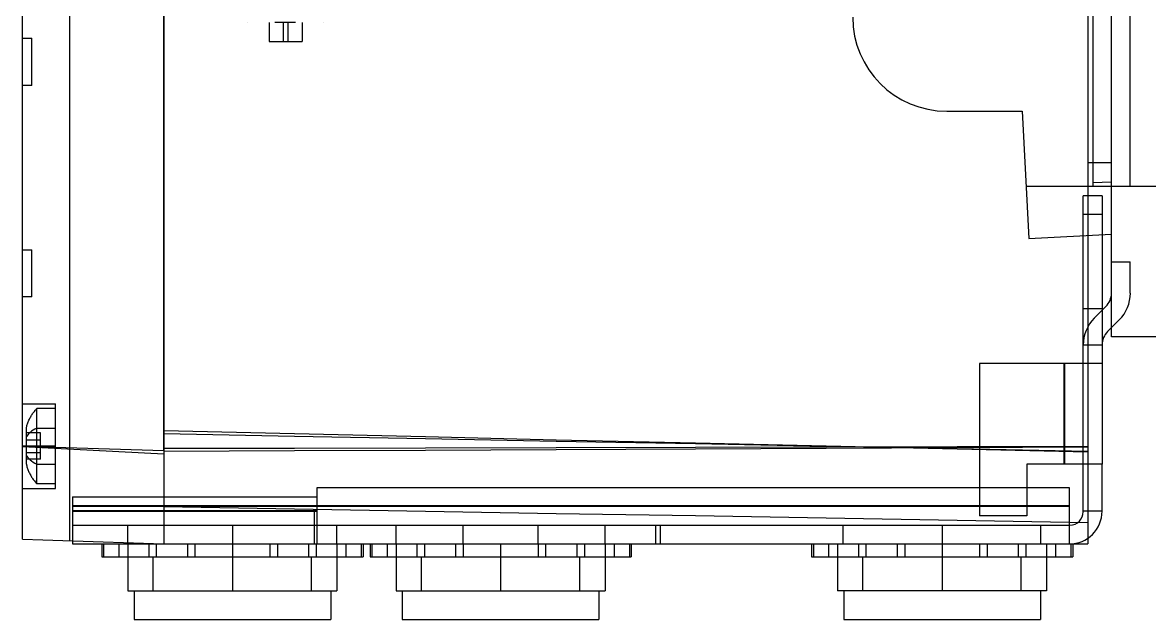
# Model space of a CAD drawing. Extents: x 0 to 203, y 0 to 348.
# Drawn here: x 6.9 to 126.3, y 0 to 63.2 of the extents above; entities that cross this region are included whole.
import ezdxf

# ---------------------------------------------------------------- set-up
doc = ezdxf.new("R2010")
doc.units = 0
doc.layers.add('-15N-THT. THIẾT BỊ ĐÓNG MỞ', color=40, linetype='CONTINUOUS')

# ---------------------------------------------------------------- blocks, each defined once
blk = doc.blocks.new('06 - N - SC VSD CHIẾU HÔNG ATV630U07~55N4')
at = {"layer": '-15N-THT. THIẾT BỊ ĐÓNG MỞ'}
for p, q in [((-78.75, -128.12), (-78.75, 169.81)), ((-83.23, 153.86), (-83.23, -166)), ((-82.73, 153.86), (-82.73, -128.12)), ((-80.74, -144.07), (-80.74, 153.86)), ((-191.09, -24.83), (-191.09, -165.66)), ((-181.12, -156.11), (-181.12, -25.13)), ((-181.12, -25.2), (-181.12, -166)), ((-196.07, -155.63), (-196.07, -28.44)), ((-172.2, -110.75), (-172.2, -110.75)), ((-169.96, -110.75), (-169.96, -112.75)), ((-169.96, -110.75), (-169.96, -110.75)), ((-167.15, -110.75), (-169.35, -110.75)), ((-168.47, -110.75), (-168.47, -112.75)), ((-167.97, -110.75), (-167.97, -112.75)), ((-166.47, -110.75), (-166.47, -110.75)), ((-166.47, -110.75), (-166.47, -112.75)), ((-164.23, -110.75), (-164.23, -110.75)), ((-196.07, -112.42), (-196.07, -112.42)), ((-196.07, -112.42), (-195.08, -112.42)), ((-195.08, -112.42), (-195.08, -112.42)), ((-195.08, -117.41), (-195.08, -112.42)), ((-169.96, -112.75), (-169.96, -112.75)), ((-169.96, -112.75), (-166.47, -112.75)), ((-166.47, -112.75), (-166.47, -112.75)), ((-196.07, -117.41), (-196.07, -117.41)), ((-195.08, -117.41), (-196.07, -117.41)), ((-195.08, -117.41), (-195.08, -117.41)), ((-98.18, -120.15), (-90.21, -120.15)), ((-98.18, -120.15), (-98.18, -120.15)), ((-90.21, -120.15), (-90.21, -120.15)), ((-90.21, -120.15), (-89.5, -133.65)), ((-80.74, -125.63), (-83.23, -125.63)), ((-83.23, -125.63), (-83.23, -125.63)), ((-82.73, -125.63), (-82.73, -125.63)), ((-80.74, -125.63), (-80.74, -125.63)), ((-80.74, -127.65), (-82.73, -127.75)), ((-80.74, -127.65), (-80.74, -127.65)), ((-69.78, -128.12), (-89.79, -128.12)), ((-89.79, -128.12), (-89.79, -128.12)), ((-83.23, -128.12), (-83.23, -128.12)), ((-82.73, -127.75), (-82.73, -127.75)), ((-82.73, -128.12), (-82.73, -128.12)), ((-80.74, -128.12), (-80.74, -128.12)), ((-78.75, -128.12), (-78.75, -128.12)), ((-83.73, -162.59), (-83.73, -129.12)), ((-83.73, -129.12), (-83.73, -129.12)), ((-81.74, -129.12), (-83.73, -129.12)), ((-81.74, -129.12), (-81.74, -129.12)), ((-81.74, -129.12), (-81.74, -157.53)), ((-81.74, -131.11), (-83.73, -131.11)), ((-89.5, -133.65), (-80.74, -133.19)), ((-196.07, -134.85), (-196.07, -134.85)), ((-196.07, -134.85), (-195.08, -134.85)), ((-195.08, -134.85), (-195.08, -134.85)), ((-195.08, -139.83), (-195.08, -134.85)), ((-80.74, -136.1), (-78.75, -136.1)), ((-80.74, -136.1), (-80.74, -136.1)), ((-78.75, -139.43), (-78.75, -136.1)), ((-78.75, -136.1), (-78.75, -136.1)), ((-80.74, -137.59), (-80.74, -137.59)), ((-78.75, -137.59), (-78.75, -137.59)), ((-80.74, -139.43), (-80.74, -139.43)), ((-78.75, -139.43), (-78.75, -139.43)), ((-196.07, -139.83), (-196.07, -139.83)), ((-195.08, -139.83), (-196.07, -139.83)), ((-195.08, -139.83), (-195.08, -139.83)), ((-82.56, -142.08), (-81.32, -140.84)), ((-81.32, -140.84), (-81.32, -140.84)), ((-83.73, -141.08), (-83.73, -141.08)), ((-81.74, -141.08), (-83.73, -141.08)), ((-81.74, -141.08), (-81.74, -141.08)), ((-82.56, -142.08), (-82.56, -142.08)), ((-81.15, -143.49), (-79.91, -142.25)), ((-79.91, -142.25), (-79.91, -142.25)), ((-83.54, -143.67), (-83.54, -143.67)), ((-81.64, -144.28), (-81.64, -144.28)), ((-81.15, -143.49), (-81.15, -143.49)), ((-80.74, -144.07), (-80.74, -144.07)), ((-69.78, -144.07), (-80.74, -144.07)), ((-83.73, -144.9), (-83.73, -144.9)), ((-83.73, -144.9), (-81.74, -144.9)), ((-81.74, -144.9), (-81.74, -144.9)), ((-94.7, -146.89), (-94.7, -146.89)), ((-81.74, -146.89), (-94.7, -146.89)), ((-94.7, -146.89), (-94.7, -163.01)), ((-85.77, -146.89), (-85.77, -157.53)), ((-85.73, -146.89), (-85.73, -157.53)), ((-85.71, -146.89), (-85.71, -157.53)), ((-85.71, -146.89), (-85.71, -157.53)), ((-83.73, -146.89), (-83.73, -146.89)), ((-81.74, -146.89), (-81.74, -146.89)), ((-196.07, -151.15), (-192.58, -151.15)), ((-192.58, -160.12), (-192.58, -151.15)), ((-195.35, -152.79), (-195.3, -152.7)), ((-195.3, -152.7), (-195.26, -152.61)), ((-195.26, -152.61), (-195.21, -152.53)), ((-195.21, -152.53), (-195.16, -152.44)), ((-195.16, -152.44), (-195.11, -152.36)), ((-195.11, -152.36), (-195.05, -152.27)), ((-195.05, -152.27), (-195, -152.19)), ((-195, -152.19), (-194.94, -152.11)), ((-194.94, -152.11), (-194.88, -152.03)), ((-194.88, -152.03), (-194.82, -151.95)), ((-194.82, -151.95), (-194.75, -151.87)), ((-194.75, -151.87), (-194.69, -151.79)), ((-194.69, -151.79), (-194.62, -151.72)), ((-194.62, -151.72), (-194.55, -151.65)), ((-194.55, -159.62), (-194.55, -151.65)), ((-192.58, -151.65), (-194.55, -151.65)), ((-195.67, -153.74), (-195.65, -153.64)), ((-195.67, -157.53), (-195.67, -153.74)), ((-195.65, -153.64), (-195.63, -153.54)), ((-195.63, -153.54), (-195.6, -153.45)), ((-195.6, -153.45), (-195.57, -153.35)), ((-195.57, -153.35), (-195.54, -153.26)), ((-195.54, -153.26), (-195.5, -153.16)), ((-195.5, -153.16), (-195.47, -153.07)), ((-195.47, -153.07), (-195.43, -152.98)), ((-195.43, -152.98), (-195.39, -152.88)), ((-195.39, -152.88), (-195.35, -152.79)), ((-194.55, -153.72), (-192.58, -153.72)), ((-194.16, -154.24), (-195.67, -154.24)), ((-195.67, -154.96), (-194.16, -154.96)), ((-194.16, -157.03), (-194.16, -154.24)), ((-167.27, -154.33), (-181.12, -154.01)), ((-167.27, -154.6), (-181.12, -154.33)), ((-153.41, -154.66), (-167.27, -154.33)), ((-153.41, -154.86), (-167.27, -154.6)), ((-139.55, -154.99), (-153.41, -154.66)), ((-139.55, -155.13), (-153.41, -154.86)), ((-124.8, -155.31), (-139.55, -154.99)), ((-124.8, -155.39), (-139.55, -155.13)), ((-196.07, -155.63), (-181.12, -156.11)), ((-196.07, -165.49), (-196.07, -155.63)), ((-192.58, -155.63), (-196.07, -155.63)), ((-196.07, -155.67), (-181.12, -156.46)), ((-195.67, -156.3), (-194.16, -156.3)), ((-167.27, -155.87), (-181.12, -155.9)), ((-167.27, -156.15), (-181.12, -156.21)), ((-153.41, -155.84), (-167.27, -155.87)), ((-153.41, -156.08), (-167.27, -156.15)), ((-139.55, -155.81), (-153.41, -155.84)), ((-139.55, -156.02), (-153.41, -156.08)), ((-124.8, -155.78), (-139.55, -155.81)), ((-124.8, -155.95), (-139.55, -156.02)), ((-110.94, -155.64), (-124.8, -155.31)), ((-110.94, -155.66), (-124.8, -155.39)), ((-110.94, -155.75), (-124.8, -155.78)), ((-110.94, -155.89), (-124.8, -155.95)), ((-97.09, -155.96), (-110.94, -155.64)), ((-97.09, -155.93), (-110.94, -155.66)), ((-97.09, -155.72), (-110.94, -155.75)), ((-97.09, -155.82), (-110.94, -155.89)), ((-83.23, -155.69), (-97.09, -155.72)), ((-83.23, -155.76), (-97.09, -155.82)), ((-83.23, -156.19), (-97.09, -155.93)), ((-83.23, -156.29), (-97.09, -155.96)), ((-194.16, -157.03), (-195.67, -157.03)), ((-195.67, -157.53), (-195.65, -157.63)), ((-194.55, -157.54), (-192.58, -157.54)), ((-89.71, -157.53), (-89.71, -157.53)), ((-81.74, -157.53), (-89.71, -157.53)), ((-89.71, -157.53), (-89.71, -163.01)), ((-83.73, -157.53), (-83.73, -157.53)), ((-81.74, -162.53), (-81.74, -157.53)), ((-81.74, -157.53), (-81.74, -157.53)), ((-195.65, -157.63), (-195.63, -157.72)), ((-195.63, -157.72), (-195.6, -157.82)), ((-195.6, -157.82), (-195.57, -157.92)), ((-195.57, -157.92), (-195.54, -158.01)), ((-195.54, -158.01), (-195.5, -158.11)), ((-195.5, -158.11), (-195.47, -158.2)), ((-195.47, -158.2), (-195.43, -158.29)), ((-195.43, -158.29), (-195.39, -158.38)), ((-195.39, -158.38), (-195.35, -158.47)), ((-195.35, -158.47), (-195.3, -158.56)), ((-195.3, -158.56), (-195.26, -158.65)), ((-195.26, -158.65), (-195.21, -158.74)), ((-195.21, -158.74), (-195.16, -158.83)), ((-195.16, -158.83), (-195.11, -158.91)), ((-195.11, -158.91), (-195.05, -159)), ((-195.05, -159), (-195, -159.08)), ((-195, -159.08), (-194.94, -159.16)), ((-194.94, -159.16), (-194.88, -159.24)), ((-194.88, -159.24), (-194.82, -159.32)), ((-194.82, -159.32), (-194.75, -159.4)), ((-194.75, -159.4), (-194.69, -159.47)), ((-194.69, -159.47), (-194.62, -159.55)), ((-194.62, -159.55), (-194.55, -159.62)), ((-192.58, -159.62), (-194.55, -159.62)), ((-196.07, -160.12), (-192.58, -160.12)), ((-190.79, -161.02), (-190.79, -166)), ((-190.79, -161.02), (-190.79, -161.02)), ((-190.79, -161.02), (-164.87, -161.02)), ((-164.87, -160.02), (-164.87, -160.02)), ((-164.87, -166), (-164.87, -160.02)), ((-164.87, -160.02), (-85.23, -160.02)), ((-164.87, -161.02), (-164.87, -161.02)), ((-85.23, -160.02), (-85.23, -166)), ((-85.23, -160.02), (-85.23, -160.02)), ((-190.79, -161.92), (-164.87, -161.92)), ((-190.79, -161.98), (-164.87, -161.98)), ((-167.27, -162.3), (-181.12, -162.06)), ((-181.12, -162.06), (-181.12, -162.06)), ((-153.41, -162.55), (-167.27, -162.3)), ((-85.23, -161.95), (-164.87, -161.95)), ((-85.23, -161.97), (-164.87, -161.97)), ((-85.23, -161.98), (-164.87, -161.98)), ((-85.23, -162.03), (-164.87, -162.03)), ((-190.79, -162.44), (-164.87, -162.44)), ((-190.79, -162.51), (-164.87, -162.51)), ((-165.17, -162.34), (-165.17, -162.34)), ((-165.17, -162.34), (-165.17, -166)), ((-139.55, -162.79), (-153.41, -162.55)), ((-124.8, -163.03), (-139.55, -162.79)), ((-110.94, -163.27), (-124.8, -163.03)), ((-97.09, -163.51), (-110.94, -163.27)), ((-83.23, -163.75), (-97.09, -163.51)), ((-89.71, -163.01), (-94.7, -163.01)), ((-94.7, -163.01), (-94.7, -163.01)), ((-89.71, -163.01), (-89.71, -163.01)), ((-81.74, -162.51), (-83.73, -162.51)), ((-83.73, -162.59), (-83.73, -162.59)), ((-81.74, -162.53), (-81.74, -162.53)), ((-190.79, -164.01), (-190.79, -164.01)), ((-190.79, -164.01), (-85.14, -164.01)), ((-184.91, -166), (-184.91, -164.01)), ((-173.84, -164.01), (-173.84, -170.96)), ((-164.87, -164.01), (-164.87, -164.01)), ((-162.78, -166), (-162.78, -164.01)), ((-156.5, -166), (-156.5, -164.01)), ((-149.42, -164.01), (-149.42, -164.01)), ((-149.42, -166), (-149.42, -164.01)), ((-141.45, -164.01), (-141.45, -164.01)), ((-141.45, -166), (-141.45, -164.01)), ((-134.37, -166), (-134.37, -164.01)), ((-128.99, -164.01), (-128.99, -164.01)), ((-128.99, -166), (-128.99, -164.01)), ((-128.49, -164.01), (-128.49, -164.01)), ((-128.49, -166), (-128.49, -164.01)), ((-109.15, -166), (-109.15, -164.01)), ((-98.68, -164.01), (-98.68, -170.96)), ((-88.22, -166), (-88.22, -164.01)), ((-85.23, -164.01), (-85.23, -164.01)), ((-85.14, -164.01), (-85.14, -164.01)), ((-83.23, -163.75), (-83.23, -163.75)), ((-196.07, -165.49), (-196.07, -165.49)), ((-196.07, -165.49), (-193.94, -165.57)), ((-193.94, -165.57), (-191.8, -165.64)), ((-191.8, -165.64), (-189.66, -165.71)), ((-191.09, -165.66), (-191.09, -165.66)), ((-189.66, -165.71), (-187.53, -165.78)), ((-187.53, -165.78), (-185.39, -165.86)), ((-185.39, -165.86), (-183.26, -165.93)), ((-190.79, -166), (-190.79, -166)), ((-190.79, -166), (-83.23, -166)), ((-187.68, -166), (-187.68, -167.37)), ((-187.48, -166), (-187.48, -167.37)), ((-185.87, -166), (-185.87, -167.37)), ((-184.92, -166), (-184.92, -170.96)), ((-183.26, -165.93), (-181.12, -166)), ((-182.71, -166), (-182.71, -167.37)), ((-181.91, -166), (-181.91, -167.37)), ((-181.12, -166), (-181.12, -166)), ((-178.61, -166), (-178.61, -167.37)), ((-177.81, -166), (-177.81, -167.37)), ((-169.88, -166), (-169.88, -167.37)), ((-169.08, -166), (-169.08, -167.37)), ((-165.78, -166), (-165.78, -167.37)), ((-165.17, -166), (-165.17, -166)), ((-164.98, -166), (-164.98, -167.37)), ((-164.87, -166), (-164.87, -166)), ((-162.77, -166), (-162.77, -170.96)), ((-161.82, -166), (-161.82, -167.37)), ((-160.21, -166), (-160.21, -167.37)), ((-160.01, -166), (-160.01, -167.37)), ((-159.27, -166), (-159.27, -167.37)), ((-159.07, -166), (-159.07, -167.37)), ((-157.46, -166), (-157.46, -167.37)), ((-156.51, -166), (-156.51, -170.96)), ((-154.3, -166), (-154.3, -167.37)), ((-153.5, -166), (-153.5, -167.37)), ((-150.2, -166), (-150.2, -167.37)), ((-149.42, -166), (-149.42, -166)), ((-149.4, -166), (-149.4, -167.37)), ((-145.44, -166), (-145.44, -170.96)), ((-141.47, -166), (-141.47, -167.37)), ((-141.45, -166), (-141.45, -166)), ((-140.67, -166), (-140.67, -167.37)), ((-137.37, -166), (-137.37, -167.37)), ((-136.57, -166), (-136.57, -167.37)), ((-134.36, -166), (-134.36, -170.96)), ((-133.41, -166), (-133.41, -167.37)), ((-131.8, -166), (-131.8, -167.37)), ((-131.6, -166), (-131.6, -167.37)), ((-128.99, -166), (-128.99, -166)), ((-128.49, -166), (-128.49, -166)), ((-112.52, -166), (-112.52, -167.37)), ((-112.31, -166), (-112.31, -167.37)), ((-110.71, -166), (-110.71, -167.37)), ((-109.76, -166), (-109.76, -170.96)), ((-107.55, -166), (-107.55, -167.37)), ((-106.74, -166), (-106.74, -167.37)), ((-103.45, -166), (-103.45, -167.37)), ((-102.64, -166), (-102.64, -167.37)), ((-94.72, -166), (-94.72, -167.37)), ((-93.92, -166), (-93.92, -167.37)), ((-90.62, -166), (-90.62, -167.37)), ((-89.82, -166), (-89.82, -167.37)), ((-87.61, -166), (-87.61, -170.96)), ((-86.66, -166), (-86.66, -167.37)), ((-85.23, -166), (-85.23, -166)), ((-85.21, -166), (-85.21, -166)), ((-85.05, -166), (-85.05, -167.37)), ((-84.85, -166), (-84.85, -167.37)), ((-83.23, -166), (-83.23, -166)), ((-187.68, -167.37), (-187.48, -167.37)), ((-187.48, -167.37), (-178.61, -167.37)), ((-182.22, -170.96), (-182.22, -167.37)), ((-178.61, -167.37), (-169.08, -167.37)), ((-169.08, -167.37), (-164.98, -167.37)), ((-165.46, -170.96), (-165.46, -167.37)), ((-164.98, -167.37), (-160.21, -167.37)), ((-160.21, -167.37), (-160.01, -167.37)), ((-159.27, -167.37), (-159.07, -167.37)), ((-159.07, -167.37), (-150.2, -167.37)), ((-153.82, -170.96), (-153.82, -167.37)), ((-150.2, -167.37), (-140.67, -167.37)), ((-140.67, -167.37), (-136.57, -167.37)), ((-137.05, -170.96), (-137.05, -167.37)), ((-136.57, -167.37), (-131.8, -167.37)), ((-131.8, -167.37), (-131.6, -167.37)), ((-112.52, -167.37), (-89.82, -167.37)), ((-107.06, -170.96), (-107.06, -167.37)), ((-90.3, -170.96), (-90.3, -167.37)), ((-89.82, -167.37), (-84.85, -167.37)), ((-184.92, -170.96), (-162.77, -170.96)), ((-184.26, -170.96), (-184.26, -174)), ((-163.43, -170.96), (-163.43, -174)), ((-156.51, -170.96), (-134.36, -170.96)), ((-155.85, -170.96), (-155.85, -174)), ((-135.02, -170.96), (-135.02, -174)), ((-87.61, -170.96), (-109.76, -170.96)), ((-109.1, -170.96), (-109.1, -174)), ((-88.26, -170.96), (-88.26, -174)), ((-184.26, -174), (-163.43, -174)), ((-155.85, -174), (-135.02, -174)), ((-109.1, -174), (-88.26, -174))]:
    blk.add_line(p, q, dxfattribs=at)
for centre, radius, start, end in [((-98.18, -110.18), 9.97, 180, 270), ((-82.73, -139.43), 1.99, 315, 0), ((-82.73, -139.43), 3.99, 315, 0), ((-79.74, -144.9), 3.99, 135, 180), ((-79.74, -144.9), 1.99, 135, 180), ((-85.21, -162.53), 3.47, 270, 360), ((-85.14, -162.59), 1.41, 270, 0)]:
    blk.add_arc(centre, radius, start, end, dxfattribs=at)
for centre, major_axis, start_param, end_param in [((-191.38, -155.18), (-4.4, 0), -0.764456, -0.218475), ((-191.38, -156.09), (4.4, 0), -2.923118, -2.377137)]:
    blk.add_ellipse(centre, major_axis=major_axis, ratio=0.479426, start_param=start_param, end_param=end_param, dxfattribs=at)

msp = doc.modelspace()

# ---------------------------------------------------------------- block references
msp.add_blockref('06 - N - SC VSD CHIẾU HÔNG ATV630U07~55N4', (203, 174))

doc.saveas('drawing.dxf')
